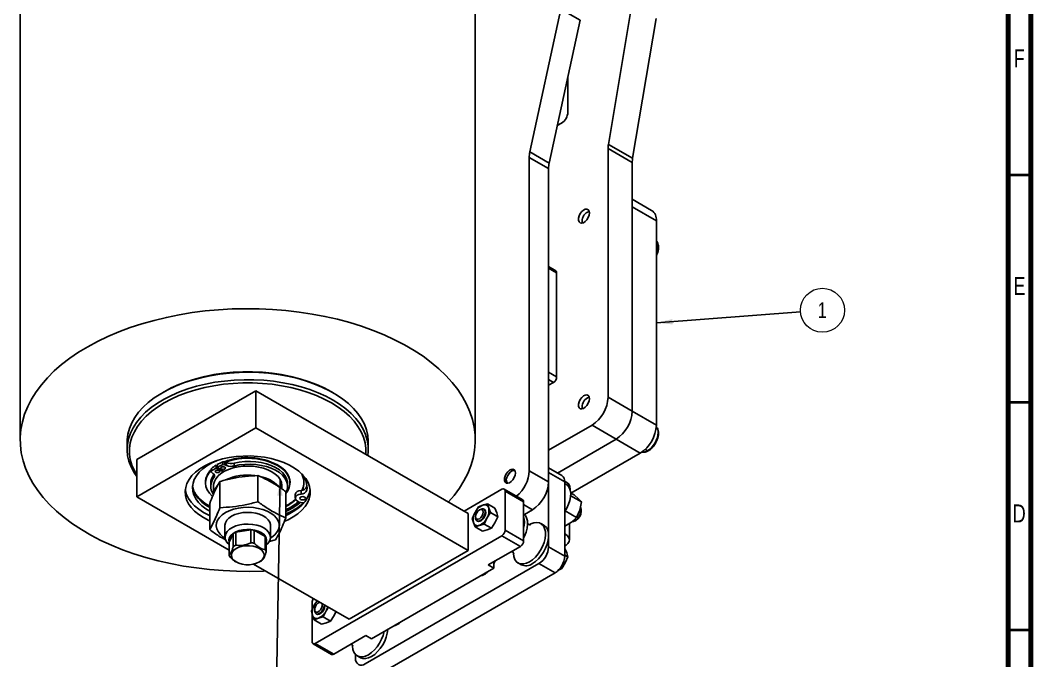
# Model space of a CAD drawing. Header units: millimetres. Extents: x 15 to 1184, y 5 to 836.
# Drawn here: x 961.9 to 1184, y 163.7 to 304.5 of the extents above; entities that cross this region are included whole.
import ezdxf

# ---------------------------------------------------------------- set-up
doc = ezdxf.new("R2010")
doc.units = ezdxf.units.MM
doc.styles.add('SLDTEXTSTYLE1', font='TXT', dxfattribs={"width": 0.75})
doc.dimstyles.new('SLDDIMSTYLE1', dxfattribs={"dimtxt": 0.18, "dimasz": 3.556, "dimexe": 0, "dimexo": 0.0625, "dimgap": 0, "dimtad": 0, "dimtih": 1, "dimtoh": 1, "dimdec": 0, "dimrnd": 1e-09, "dimzin": 0, "dimdsep": 46, "dimtxsty": 'Standard', "dimsah": 1, "dimcen": 0.09, "dimadec": 0, "dimazin": 0, "dimtfac": 3.556, "dimtdec": 0, "dimtofl": 0, "dimtmove": 0, "dimatfit": 3, "dimfxl": 1, "dimfrac": 2, "dimtolj": 1, "dimtzin": 0, "dimarcsym": 0})

# ---------------------------------------------------------------- blocks, each defined once
blk = doc.blocks.new('SW_NOTE_0_13')
at = {"color": 0, "linetype": 'Continuous', "lineweight": 0}
blk.add_circle((4.83, 0.37), 4.84, dxfattribs=at)
at = {"color": 0, "linetype": 'Continuous', "lineweight": 0, "insert": (4.79, 2.15), "char_height": 3.5, "attachment_point": 2, "style": 'SLDTEXTSTYLE1'}
blk.add_mtext('1', dxfattribs=at)

msp = doc.modelspace()

# ---------------------------------------------------------------- linework, layer by layer
at = {"color": 7, "linetype": 'Continuous', "lineweight": 70}
for p, q in [((1184, 836), (1184, 5)), ((1179, 831), (1179, 10))]:
    msp.add_line(p, q, dxfattribs=at)
at = {"color": 7, "linetype": 'Continuous', "lineweight": 25}
for p, q in [((961.9158, 314.2791), (961.9158, 212.2115)), ((1061.9158, 212.2115), (1061.9158, 314.2791)), ((1080.7227, 306.9154), (1073.9237, 275.5111)), ((1084.9654, 304.4662), (1080.7227, 306.9154)), ((1096.3366, 307.8935), (1091.1903, 277.1895)), ((1084.9654, 304.4662), (1078.1664, 273.0619)), ((1101.6399, 304.832), (1096.4936, 274.128)), ((1082.273, 284.2751), (1082.273, 292.0302)), ((1079.9501, 281.3011), (1080.8588, 281.8257)), ((1073.9237, 275.5111), (1078.1664, 273.0619)), ((1091.1118, 276.2888), (1091.1118, 221.6048)), ((1096.4151, 273.2273), (1091.1118, 276.2888)), ((1091.1903, 277.1895), (1096.4936, 274.128)), ((1073.7877, 274.311), (1073.7877, 205.4768)), ((1078.0303, 271.8618), (1073.7877, 274.311)), ((1096.4151, 273.2273), (1096.4151, 218.5433)), ((1078.0303, 271.8618), (1078.0303, 203.0276)), ((1100.6827, 262.6807), (1096.4151, 265.1443)), ((1086.9629, 262.4653), (1086.5863, 262.3195)), ((1086.6134, 262.3351), (1086.5863, 262.3195)), ((1096.4151, 263.453), (1096.4151, 218.5433)), ((1101.7184, 260.3915), (1096.4151, 263.453)), ((1085.4113, 260.2843), (1085.4113, 260.2531)), ((1101.7184, 260.3915), (1101.7184, 215.4817)), ((1079.5909, 249.4178), (1078.0303, 250.3188)), ((1079.7981, 248.96), (1079.7981, 226.0968)), ((1079.091, 224.8721), (1078.0303, 224.2598)), ((1013.6836, 223.0283), (987.5207, 207.9248)), ((993.5281, 222.823), (993.1745, 222.6188)), ((1013.6836, 214.8629), (1013.6836, 223.0283)), ((1060.3527, 196.0869), (1013.6836, 223.0283)), ((1030.6572, 222.6188), (1030.3036, 222.823)), ((1086.9629, 221.6383), (1086.5863, 221.4925)), ((1086.6134, 221.5081), (1086.5863, 221.4925)), ((1091.1118, 221.6048), (1096.4151, 218.5433)), ((1085.4113, 219.4573), (1085.4113, 219.426)), ((1096.4151, 218.5433), (1101.7184, 215.4817)), ((1087.5763, 215.4811), (1078.0303, 209.9703)), ((1092.8796, 212.4196), (1087.5763, 215.4811)), ((1013.6836, 214.8629), (987.5207, 199.7594)), ((1060.3527, 187.9215), (1013.6836, 214.8629)), ((985.4158, 211.8032), (985.4158, 210.1701)), ((1038.4158, 210.1701), (1038.4158, 211.8032)), ((1092.8796, 212.4196), (1079.9674, 204.9655)), ((1098.1829, 209.358), (1092.8796, 212.4196)), ((1098.1829, 209.358), (1082.9193, 200.5465)), ((987.5207, 199.7594), (987.5207, 207.9248)), ((1004.961, 206.0707), (1004.961, 206.6831)), ((1004.961, 206.6831), (1005.2261, 206.5359)), ((1005.2261, 206.6904), (1005.0935, 206.6095)), ((1005.2261, 206.2238), (1005.2261, 206.8362)), ((1006.4439, 206.7975), (1006.4439, 207.4099)), ((1006.8848, 206.7909), (1006.8848, 207.4033)), ((1006.8848, 207.4033), (1007.2702, 207.2326)), ((1006.8848, 206.7909), (1007.2702, 206.6202)), ((1007.2702, 206.6202), (1007.2702, 207.2326)), ((1008.901, 206.5026), (1008.901, 207.115)), ((1003.9011, 205.8574), (1003.9011, 205.245)), ((1003.9673, 205.3677), (1003.9673, 205.9801)), ((1004.2744, 204.8907), (1003.9786, 205.1132)), ((1004.478, 204.5617), (1004.5211, 204.6259)), ((1004.478, 203.9492), (1004.478, 204.5617)), ((1004.961, 206.0707), (1006.546, 205.1906)), ((1006.752, 205.308), (1005.2261, 206.2238)), ((1014.1573, 204.4128), (1014.1573, 198.6398)), ((1069.9574, 205.4022), (1069.8984, 205.3681)), ((1073.7877, 205.4768), (1078.0303, 203.0276)), ((1080.9444, 204.4015), (1078.0303, 206.0837)), ((1078.0303, 205.069), (1078.0303, 188.7381)), ((1081.5659, 203.0279), (1078.0303, 205.069)), ((1002.6158, 202.9609), (1002.6158, 202.8212)), ((1003.7913, 202.6358), (1003.7913, 202.0234)), ((1004.4158, 202.168), (1004.4158, 200.3778)), ((1005.7921, 203.1188), (1005.7921, 197.3458)), ((1019.4158, 201.4718), (1019.4158, 202.168)), ((1020.6828, 202.0234), (1020.6828, 202.6358)), ((1021.2158, 202.8212), (1021.2158, 202.9609)), ((1024.9166, 202.0003), (1024.9342, 202.1527)), ((1068.7556, 203.3885), (1068.7556, 203.3203)), ((1081.5659, 203.0279), (1081.5659, 186.6971)), ((1081.5659, 202.6312), (1082.2437, 202.2399)), ((1020.281, 200.8777), (1020.281, 195.1046)), ((1022.3642, 200.2396), (1022.3642, 199.4231)), ((1023.6428, 200.3396), (1023.6428, 201.1561)), ((1024.9166, 201.1838), (1024.9166, 202.0003)), ((1067.7773, 201.3937), (1059.4686, 196.5972)), ((1072.3431, 199.096), (1068.2772, 201.4432)), ((1068.4844, 192.4117), (1068.4844, 200.9854)), ((1072.5502, 198.6382), (1068.4844, 200.9854)), ((1082.6213, 201.7215), (1082.6213, 201.8267)), ((1082.8945, 199.9651), (1085.2313, 198.6162)), ((1082.9036, 200.5556), (1083.6305, 200.136)), ((1084.6361, 199.2576), (1083.6305, 200.136)), ((987.5207, 199.7594), (1007.8488, 188.0242)), ((1003.5507, 198.2897), (1003.5507, 192.5167)), ((1023.237, 198.5916), (1023.6083, 198.4796)), ((1063.5627, 197.8915), (1062.6394, 197.5284)), ((1064.6326, 198.1701), (1063.5627, 197.8915)), ((1064.8667, 197.2661), (1064.6326, 198.1701)), ((1064.6326, 198.1701), (1066.2538, 197.2342)), ((1072.5502, 198.6382), (1072.5502, 190.0645)), ((1085.2313, 198.6162), (1084.6361, 199.2576)), ((1084.9203, 196.7882), (1085.2313, 198.6162)), ((1060.3527, 187.9215), (1060.3527, 196.0869)), ((1061.8771, 196.3035), (1061.2613, 194.994)), ((1062.6394, 197.5284), (1061.8771, 196.3035)), ((1063.0443, 196.9816), (1062.8274, 196.8564)), ((1063.931, 196.9771), (1063.7944, 197.056)), ((1064.4851, 195.0525), (1065.2475, 196.2774)), ((1065.2475, 196.2774), (1064.8667, 197.2661)), ((1065.2475, 196.2774), (1066.8687, 195.3415)), ((1066.2538, 197.2342), (1066.6345, 196.2455)), ((1066.6345, 196.2455), (1066.8687, 195.3415)), ((1074.4948, 196.9039), (1072.7182, 195.8783)), ((1081.6742, 196.6547), (1084.1988, 195.1973)), ((1084.1988, 195.1973), (1084.9203, 196.7882)), ((1085.1838, 196.5441), (1085.1838, 196.8572)), ((1006.9158, 193.431), (1006.9158, 190.8589)), ((1016.9158, 190.8589), (1016.9158, 193.431)), ((1061.2613, 194.994), (1061.4954, 194.09)), ((1061.4954, 194.09), (1061.8762, 193.1013)), ((1061.8762, 193.1013), (1062.7994, 193.4645)), ((1061.9838, 195.395), (1061.9838, 195.1446)), ((1062.2945, 194.4578), (1062.4311, 194.3789)), ((1062.7994, 193.4645), (1063.8693, 193.743)), ((1063.8693, 193.743), (1064.4851, 195.0525)), ((1063.8693, 193.743), (1065.4905, 192.8071)), ((1066.2529, 194.032), (1065.4905, 192.8071)), ((1066.8687, 195.3415), (1066.2529, 194.032)), ((1076.9946, 193.477), (1076.3194, 193.8668)), ((1081.5656, 193.2982), (1083.0875, 194.1293)), ((1082.6213, 190.2726), (1082.6213, 193.8747)), ((1083.0875, 194.1293), (1084.1988, 195.1973)), ((1083.7698, 194.4078), (1084.0409, 194.5644)), ((1008.7384, 191.6834), (1007.8488, 189.7669)), ((1008.7384, 188.8255), (1008.7384, 191.6834)), ((1012.6052, 192.5127), (1009.2854, 191.9992)), ((1009.2854, 191.9992), (1009.2854, 189.1413)), ((1012.6052, 189.6548), (1012.6052, 192.5127)), ((1013.3524, 192.3971), (1013.3524, 189.5392)), ((1015.7826, 190.9941), (1013.3524, 192.3971)), ((1015.7826, 188.1363), (1015.7826, 190.9941)), ((1026.7651, 167.5111), (1067.7773, 191.1869)), ((1061.8762, 193.1013), (1063.4974, 192.1654)), ((1064.5672, 192.444), (1063.4974, 192.1654)), ((1065.4905, 192.8071), (1064.5672, 192.444)), ((1071.8431, 188.8398), (1067.7773, 191.1869)), ((1068.4844, 192.4117), (1072.5502, 190.0645)), ((1081.7426, 191.4972), (1081.5659, 191.5914)), ((1007.8488, 189.7669), (1007.8488, 186.909)), ((1015.9828, 190.5628), (1015.9828, 187.7049)), ((1018.0396, 190.2755), (1016.6445, 189.9481)), ((1071.8431, 188.8398), (1064.7721, 184.7577)), ((1081.5659, 188.9459), (1081.743, 189.0482)), ((1034.1897, 172.8179), (1060.3527, 187.9215)), ((1078.0303, 188.7381), (1081.5659, 186.6971)), ((1081.5659, 188.3889), (1081.6238, 188.3555)), ((1081.5659, 186.9389), (1082.2957, 186.5176)), ((1081.6238, 188.3555), (1082.033, 187.3942)), ((1082.033, 187.3942), (1082.2957, 186.5176)), ((1009.2638, 185.4703), (1009.3522, 185.4192)), ((1013.1915, 184.9399), (1034.1897, 172.8179)), ((1014.4795, 185.4192), (1014.8331, 185.6234)), ((1075.909, 185.0639), (1037.7252, 163.0209)), ((1064.7721, 184.7577), (1066.0095, 184.0434)), ((1066.0095, 185.4721), (1066.0095, 184.0434)), ((1071.3198, 185.2063), (1071.995, 184.8165)), ((1079.4445, 183.0229), (1075.909, 185.0639)), ((1081.7023, 185.198), (1080.9624, 183.963)), ((1082.2957, 186.5176), (1081.7023, 185.198)), ((1039.1395, 168.5316), (1066.0095, 184.0434)), ((1079.4445, 183.0229), (1041.2608, 160.9799)), ((1080.9624, 183.963), (1080.0331, 183.5624)), ((1080.6452, 184.1462), (1080.9624, 183.963)), ((1026.5217, 175.8933), (1025.9059, 174.5838)), ((1026.058, 176.4931), (1026.058, 174.9071)), ((1027.1404, 176.8874), (1026.5217, 175.8933)), ((1027.6883, 176.5711), (1027.4721, 176.4462)), ((1029.1297, 174.6423), (1029.6319, 175.4491)), ((1025.9059, 174.5838), (1026.1401, 173.6798)), ((1026.058, 173.9968), (1026.058, 167.9194)), ((1026.1401, 173.6798), (1026.5208, 172.6911)), ((1026.6284, 174.9848), (1026.6284, 174.7344)), ((1026.9392, 174.0476), (1027.0758, 173.9687)), ((1027.4441, 173.0543), (1028.5139, 173.3328)), ((1028.5139, 173.3328), (1029.1297, 174.6423)), ((1028.5139, 173.3328), (1030.1351, 172.3969)), ((1030.8975, 173.6218), (1030.1351, 172.3969)), ((1031.3031, 174.4843), (1030.8975, 173.6218)), ((1026.5208, 172.6911), (1027.4441, 173.0543)), ((1026.5208, 172.6911), (1028.142, 171.7552)), ((1029.2119, 172.0338), (1028.142, 171.7552)), ((1030.1351, 172.3969), (1029.2119, 172.0338)), ((1037.902, 169.246), (1030.8309, 165.1639)), ((1039.1395, 168.5316), (1037.902, 169.246)), ((1026.2651, 167.4616), (1030.331, 165.1144)), ((1026.7651, 167.5111), (1030.8309, 165.1639)), ((1035.6039, 164.2459), (1035.6039, 165.0754)), ((1035.9644, 164.7961), (1036.6397, 164.4063))]:
    msp.add_line(p, q, dxfattribs=at)
at = {"color": 7, "linetype": 'Continuous', "lineweight": 35}
for p, q in [((1179, 270.5), (1184, 270.5)), ((1179, 220.5), (1184, 220.5)), ((1179, 170.5), (1184, 170.5))]:
    msp.add_line(p, q, dxfattribs=at)
at = {"color": 8, "linetype": 'Continuous', "lineweight": 25}
for p, q in [((1079.7981, 248.96), (1078.0303, 249.9805)), ((1078.0303, 227.1174), (1079.7981, 226.0968)), ((1079.091, 224.8721), (1078.0303, 225.4844)), ((1099.2545, 210.1687), (1099.7915, 209.8586)), ((1074.4948, 196.9039), (1072.5502, 198.0264)), ((1066.0095, 185.4058), (1066.0496, 185.4952))]:
    msp.add_line(p, q, dxfattribs=at)
at = {"color": 7, "linetype": 'Continuous', "lineweight": 25, "flags": 128}
for points in [[(1087.0106, 262.1056), (1086.9454, 262.5187), (1086.7571, 262.8119), (1086.466, 262.9533), (1086.1036, 262.9277), (1085.7092, 262.7377), (1085.3256, 262.4041), (1084.9944, 261.9629), (1084.7513, 261.462), (1084.6228, 260.9557), (1084.6228, 260.4987), (1084.7513, 260.1407), (1084.9944, 259.9204), (1085.3256, 259.8617), (1085.7092, 259.971), (1086.1036, 260.2364), (1086.466, 260.6291), (1086.7571, 261.1067), (1086.9454, 261.6173), (1087.0106, 262.1056)], [(1056.0046, 198.597), (1057.2609, 200.0496), (1058.4293, 201.6217), (1059.4343, 203.231), (1060.2724, 204.8719), (1060.9407, 206.5385), (1061.4367, 208.2251), (1061.7588, 209.9256), (1061.9058, 211.6342), (1061.8773, 213.3448), (1061.6732, 215.0515), (1061.2944, 216.7481), (1060.7421, 218.4289), (1060.0184, 220.0877), (1059.1256, 221.719), (1058.0671, 223.3168), (1056.8464, 224.8756), (1055.4679, 226.3899), (1053.9364, 227.8545), (1052.2574, 229.2641), (1050.4366, 230.6137), (1048.4805, 231.8988), (1046.396, 233.1147), (1044.1904, 234.2572), (1041.8714, 235.3222), (1039.4472, 236.3061), (1036.9263, 237.2053), (1034.3175, 238.0167), (1031.6301, 238.7375), (1028.8734, 239.3651), (1026.0571, 239.8974), (1023.1912, 240.3324), (1020.2856, 240.6686), (1017.3507, 240.9048), (1014.3967, 241.0403), (1011.4339, 241.0745), (1008.4729, 241.0073), (1005.5239, 240.839), (1002.5974, 240.5701), (999.7037, 240.2017), (996.8528, 239.7349), (994.0548, 239.1714), (991.3196, 238.5132), (988.6567, 237.7627), (986.0755, 236.9223), (983.5851, 235.9952), (981.1942, 234.9846), (978.9112, 233.8939), (976.7441, 232.7271), (974.7006, 231.4883), (972.7878, 230.1817), (971.0124, 228.812), (969.3808, 227.384), (967.8985, 225.9027), (966.5708, 224.3733), (965.4024, 222.8012), (964.3974, 221.1919), (963.5593, 219.551), (962.891, 217.8844), (962.395, 216.1979), (962.0729, 214.4973), (961.9258, 212.7887), (961.9544, 211.0781), (962.1584, 209.3715), (962.5373, 207.6748), (963.0895, 205.9941), (963.8133, 204.3352), (964.7061, 202.704), (965.7646, 201.1061), (966.9853, 199.5473), (968.3638, 198.033), (969.8952, 196.5685), (971.5743, 195.1589), (973.3951, 193.8092), (975.3512, 192.5241), (977.4357, 191.3082), (979.6413, 190.1658), (981.9603, 189.1007), (984.3845, 188.1169), (986.9054, 187.2177), (989.5142, 186.4062), (992.2016, 185.6854), (994.9583, 185.0578), (997.7746, 184.5256), (1000.6405, 184.0906), (1003.546, 183.7544), (1006.481, 183.5181), (1009.435, 183.3826), (1012.3977, 183.3484), (1015.3588, 183.4156), (1015.7996, 183.4343)], [(1038.4158, 211.8032), (1038.4145, 211.9592), (1038.3043, 213.2056), (1038.0184, 214.4426), (1037.5589, 215.6621), (1036.9287, 216.8558), (1036.1321, 218.016), (1035.1743, 219.1348), (1034.0618, 220.2048), (1032.8018, 221.2189), (1031.4029, 222.1704), (1029.8743, 223.0528), (1028.2261, 223.8604), (1026.4695, 224.5878), (1024.6159, 225.23), (1022.6779, 225.783), (1020.6682, 226.2428), (1018.6003, 226.6066), (1016.4879, 226.8719), (1014.3451, 227.0369), (1012.1861, 227.1005), (1010.0254, 227.0623), (1007.8771, 226.9226), (1005.7558, 226.6823), (1003.6755, 226.3429), (1001.65, 225.9068), (999.6928, 225.3768), (997.817, 224.7565), (996.035, 224.05), (994.3587, 223.262), (992.7992, 222.3977), (991.3669, 221.4629), (990.0714, 220.4639), (988.9212, 219.4072), (987.9241, 218.2999), (987.0867, 217.1493), (986.4144, 215.9632), (985.9119, 214.7494), (985.5825, 213.516), (985.4282, 212.2712), (985.4158, 211.8032)], [(993.5281, 222.823), (993.5311, 222.8248), (995.1121, 223.665), (996.8078, 224.4269), (998.6068, 225.1054), (1000.4967, 225.6958), (1002.4646, 226.1942), (1004.4971, 226.597), (1006.5802, 226.9015), (1008.6998, 227.1057), (1010.8414, 227.2081), (1012.9903, 227.2081), (1015.1318, 227.1057), (1017.2514, 226.9015), (1019.3346, 226.597), (1021.367, 226.1942), (1023.335, 225.6958), (1025.2249, 225.1054), (1027.0238, 224.4269), (1028.7196, 223.665), (1030.3006, 222.8248), (1030.3036, 222.823)], [(987.5207, 204.1951), (986.9029, 205.1175), (986.2728, 206.3112), (985.8132, 207.5307), (985.5274, 208.7677), (985.4172, 210.0141), (985.4834, 211.2615), (985.7254, 212.5016), (986.1417, 213.7262), (986.7296, 214.9272), (987.4851, 216.0965), (988.4031, 217.2263), (989.4776, 218.3092), (990.7015, 219.3379), (992.0665, 220.3057), (993.5636, 221.2059), (995.1829, 222.0328), (996.9135, 222.7806), (998.7439, 223.4446), (1000.662, 224.0202), (1002.655, 224.5037), (1004.7097, 224.8918), (1006.8122, 225.1819), (1008.9488, 225.372), (1011.1051, 225.4611), (1013.2668, 225.4483), (1015.4194, 225.3339), (1017.5488, 225.1186), (1019.6407, 224.8038), (1021.6812, 224.3917), (1023.6567, 223.8848), (1025.554, 223.2867), (1027.3607, 222.6014), (1029.0645, 221.8332), (1030.6542, 220.9875)], [(1030.3006, 220.3752), (1028.7196, 221.2153), (1027.0238, 221.9773), (1025.2249, 222.6558), (1023.335, 223.2462), (1021.367, 223.7445), (1019.3346, 224.1473), (1017.2514, 224.4519), (1015.1318, 224.6561), (1012.9903, 224.7585), (1010.8414, 224.7585), (1008.6998, 224.6561), (1006.5802, 224.4519), (1004.4971, 224.1473), (1002.4646, 223.7445), (1000.4967, 223.2462), (998.6068, 222.6558), (996.8078, 221.9773), (995.1121, 221.2153), (993.5311, 220.3752), (992.0757, 219.4625), (990.7558, 218.4835), (989.5804, 217.445), (988.5577, 216.354), (987.6945, 215.2179), (986.9967, 214.0446), (986.4692, 212.842), (986.1155, 211.6184), (985.938, 210.3821), (985.938, 209.1416), (986.1155, 207.9053), (986.4692, 206.6817), (986.9967, 205.4791), (987.5207, 204.5703)], [(1087.0106, 221.2786), (1086.9454, 221.6917), (1086.7571, 221.9848), (1086.466, 222.1263), (1086.1036, 222.1006), (1085.7092, 221.9107), (1085.3256, 221.5771), (1084.9944, 221.1359), (1084.7513, 220.635), (1084.6228, 220.1286), (1084.6228, 219.6717), (1084.7513, 219.3136), (1084.9944, 219.0934), (1085.3256, 219.0347), (1085.7092, 219.1439), (1086.1036, 219.4093), (1086.466, 219.8021), (1086.7571, 220.2796), (1086.9454, 220.7903), (1087.0106, 221.2786)], [(1037.8871, 209.056), (1037.8936, 209.1416), (1037.8936, 210.3821), (1037.7162, 211.6184), (1037.3625, 212.842), (1036.835, 214.0446), (1036.1372, 215.2179), (1035.274, 216.354), (1034.2512, 217.445), (1033.0759, 218.4835), (1031.756, 219.4625), (1030.3006, 220.3752)], [(1030.6542, 220.9875), (1032.1192, 220.0698), (1033.4497, 219.0862), (1034.637, 218.0433), (1035.673, 216.948), (1036.5509, 215.8075), (1037.2649, 214.6296), (1037.8102, 213.422), (1038.1832, 212.1927), (1038.3814, 210.95), (1038.4034, 209.7021), (1038.3111, 208.8112)], [(1002.1931, 195.1671), (1001.1482, 195.8435), (1000.2436, 196.5842), (999.4912, 197.3797), (998.9008, 198.2195), (998.4801, 199.0926), (998.2345, 199.9878), (998.1672, 200.8932), (998.2792, 201.7972), (998.569, 202.688), (999.0328, 203.5538), (999.6645, 204.3835), (1000.4559, 205.1663), (1001.3968, 205.8918), (1002.4747, 206.5507), (1003.6758, 207.1344), (1004.9842, 207.6352), (1006.3831, 208.0466), (1007.854, 208.3634), (1009.3779, 208.5812), (1010.9349, 208.6974), (1012.5047, 208.7103), (1014.0668, 208.6199), (1015.6009, 208.4272), (1017.0869, 208.1349), (1018.5055, 207.7467), (1019.8382, 207.2676), (1021.0676, 206.704), (1022.1778, 206.0631), (1023.1541, 205.3534), (1023.9839, 204.584), (1024.6564, 203.7651), (1025.1628, 202.9072), (1025.4966, 202.0216), (1025.6532, 201.1198), (1025.6308, 200.2136), (1025.4296, 199.3148), (1025.0522, 198.4351), (1024.5036, 197.5859), (1023.7908, 196.7784), (1022.9233, 196.023), (1021.9122, 195.3297), (1020.7709, 194.7074), (1020.0547, 194.3821)], [(1005.047, 207.6562), (1004.0096, 207.1785), (1002.9536, 206.5689), (1002.0302, 205.8914), (1001.2522, 205.1556), (1000.6306, 204.3717), (1000.1743, 203.5509), (999.8895, 202.7047), (999.7803, 201.8449), (999.8483, 200.9837), (1000.0924, 200.1333), (1000.5093, 199.3055), (1001.0931, 198.512), (1001.8356, 197.764), (1002.7262, 197.0721), (1003.5507, 196.5577)], [(1008.901, 207.115), (1010.0603, 207.3468), (1011.2655, 207.4791), (1012.4911, 207.5093), (1013.7114, 207.4366), (1014.9006, 207.2626), (1016.0336, 206.9911), (1017.0865, 206.6276), (1018.0371, 206.1799), (1018.8653, 205.6575), (1019.5537, 205.0713), (1020.0876, 204.4337), (1020.456, 203.7582), (1020.6509, 203.0589), (1020.6828, 202.6358)], [(1008.901, 206.5026), (1010.0603, 206.7343), (1011.2655, 206.8667), (1012.4911, 206.8969), (1013.7114, 206.8242), (1014.9006, 206.6502), (1016.0336, 206.3787), (1017.0865, 206.0152), (1018.0371, 205.5675), (1018.8653, 205.0451), (1019.5537, 204.4589), (1020.0876, 203.8213), (1020.456, 203.1457), (1020.6509, 202.4465), (1020.6684, 201.7384), (1020.5079, 201.0363), (1020.281, 200.5375)], [(1021.2158, 202.9609), (1021.1804, 203.4288), (1020.9775, 204.1686), (1020.5981, 204.8849), (1020.0498, 205.5637), (1019.3431, 206.1919), (1018.4919, 206.7572)], [(1020.281, 200.4753), (1020.7092, 201.0733), (1021.045, 201.7968), (1021.2031, 202.5403), (1021.1804, 203.2892), (1020.9775, 204.029), (1020.5981, 204.7452), (1020.0498, 205.4241), (1019.3431, 206.0523), (1018.4919, 206.6175)], [(1003.9011, 205.5446), (1003.3551, 204.919), (1002.9327, 204.2108), (1002.6852, 203.4755), (1002.6173, 202.7275), (1002.7303, 201.9814), (1003.0222, 201.2516), (1003.4872, 200.5523), (1004.1162, 199.8972), (1004.1424, 199.8741)], [(1017.2191, 205.2295), (1016.3474, 205.661), (1015.3719, 206.0106), (1014.3153, 206.2701), (1013.2025, 206.4335), (1012.0595, 206.4969), (1010.9132, 206.4588), (1009.7903, 206.3202), (1008.7173, 206.0842), (1007.7192, 205.7564), (1006.8196, 205.3446), (1006.0393, 204.8582), (1005.3968, 204.3089), (1004.9071, 203.7093), (1004.5817, 203.0736), (1004.4282, 202.4167), (1004.4158, 202.168)], [(1005.6189, 205.5378), (1005.7273, 205.4442), (1005.7653, 205.3337), (1005.7273, 205.2233), (1005.6189, 205.1296), (1005.4567, 205.0671), (1005.2653, 205.0451), (1005.074, 205.0671), (1004.9118, 205.1296), (1004.8034, 205.2233), (1004.7653, 205.3337), (1004.8034, 205.4442), (1004.9118, 205.5378), (1005.074, 205.6004), (1005.2653, 205.6224), (1005.4567, 205.6004), (1005.6189, 205.5378)], [(1006.8563, 206.2522), (1006.9647, 206.1586), (1007.0028, 206.0481), (1006.9647, 205.9376), (1006.8563, 205.844), (1006.6941, 205.7814), (1006.5028, 205.7595), (1006.3114, 205.7814), (1006.1492, 205.844), (1006.0408, 205.9376), (1006.0028, 206.0481), (1006.0408, 206.1586), (1006.1492, 206.2522), (1006.3114, 206.3148), (1006.5028, 206.3367), (1006.6941, 206.3148), (1006.8563, 206.2522)], [(1019.4158, 202.168), (1019.4145, 202.2509), (1019.3047, 202.9108), (1019.0217, 203.5532), (1018.5721, 204.1631), (1017.9665, 204.7263), (1017.2191, 205.2295)], [(1070.7471, 204.9464), (1070.682, 205.3595), (1070.4937, 205.6526), (1070.2025, 205.7941), (1069.8401, 205.7684), (1069.4458, 205.5785), (1069.0622, 205.2449), (1068.7309, 204.8037), (1068.4878, 204.3028), (1068.3594, 203.7964), (1068.3594, 203.3395), (1068.4878, 202.9814), (1068.7309, 202.7611), (1069.0622, 202.7025), (1069.4458, 202.8117), (1069.8401, 203.0771), (1070.2025, 203.4699), (1070.4937, 203.9474), (1070.682, 204.458), (1070.7471, 204.9464)], [(1068.8427, 203.9444), (1069.0421, 204.428), (1069.3343, 204.8704), (1069.6876, 205.2238), (1070.0638, 205.4498), (1070.4221, 205.5239), (1070.6241, 205.4871)], [(999.799, 202.1527), (999.8483, 201.8003), (1000.0924, 200.9498), (1000.5093, 200.122), (1001.0931, 199.3285), (1001.8356, 198.5806), (1002.7262, 197.8886), (1003.5507, 197.3743)], [(1081.5659, 196.4963), (1082.0435, 197.2661), (1082.4346, 198.0942), (1082.7151, 198.9358), (1082.874, 199.7577), (1082.905, 200.5275), (1082.8068, 201.2152), (1082.5835, 201.7935), (1082.2437, 202.2399)], [(1002.1931, 196.3102), (1001.1482, 196.9866), (1000.2436, 197.7274), (999.4912, 198.5228), (998.9008, 199.3626), (998.4801, 200.2358), (998.2345, 201.1309), (998.2015, 201.3515)], [(1025.6301, 201.3515), (1025.4296, 200.4579), (1025.0522, 199.5782), (1024.5036, 198.7291), (1023.7908, 197.9215), (1022.9233, 197.1662), (1021.9122, 196.4728), (1020.7709, 195.8505), (1020.281, 195.6233)], [(1023.6428, 201.1561), (1023.1811, 201.0535), (1022.7943, 200.8753), (1022.5183, 200.6383), (1022.3786, 200.3642), (1022.3642, 200.2396)], [(1023.6428, 200.3396), (1023.1811, 200.2369), (1022.7943, 200.0588), (1022.5183, 199.8217), (1022.3786, 199.5477), (1022.3883, 199.2621), (1022.5465, 198.9914), (1022.8384, 198.7608), (1023.237, 198.5916)], [(1024.4312, 199.6782), (1024.2284, 199.7564), (1023.9892, 199.7839), (1023.7501, 199.7564), (1023.5473, 199.6782), (1023.4118, 199.5612), (1023.3642, 199.4231), (1023.4118, 199.285), (1023.5473, 199.168), (1023.7501, 199.0897), (1023.9892, 199.0623), (1024.2284, 199.0897), (1024.4312, 199.168), (1024.5667, 199.285), (1024.6142, 199.4231), (1024.5667, 199.5612), (1024.4312, 199.6782)], [(1003.5507, 195.6233), (1003.3648, 195.707), (1002.1931, 196.3102)], [(1018.6049, 194.4657), (1018.2307, 195.0717), (1017.6931, 195.6353), (1017.0058, 196.1417), (1016.1866, 196.578), (1015.2569, 196.9327), (1014.2406, 197.1967), (1013.1641, 197.3633), (1012.0553, 197.4279), (1010.9429, 197.3891), (1009.8556, 197.2477), (1008.8218, 197.0075), (1007.868, 196.6747), (1007.0191, 196.2578), (1006.297, 195.7678), (1005.7205, 195.2172), (1005.3044, 194.6204), (1005.0595, 193.9927), (1004.9922, 193.3505), (1005.1043, 192.7104), (1005.3927, 192.089), (1005.8501, 191.5023), (1006.4646, 190.9656), (1006.928, 190.6578)], [(1016.7455, 194.1781), (1016.4133, 194.6922), (1015.9185, 195.1608), (1015.2791, 195.5669), (1014.5182, 195.8957), (1013.6632, 196.1355), (1012.745, 196.2775), (1011.7969, 196.3166), (1010.853, 196.2515), (1009.9476, 196.0844), (1009.1133, 195.8214), (1008.3803, 195.472), (1007.7751, 195.0489), (1007.3195, 194.5673), (1007.0301, 194.0446), (1006.9173, 193.4997), (1006.9158, 193.431)], [(1062.8275, 194.9078), (1062.5046, 194.7955), (1062.2309, 194.8487), (1062.048, 195.0592), (1061.9838, 195.395), (1062.048, 195.805), (1062.2309, 196.2266), (1062.5046, 196.5959), (1062.8275, 196.8564), (1063.1504, 196.9687), (1063.4242, 196.9155), (1063.6071, 196.705), (1063.6713, 196.3692), (1063.6071, 195.9593), (1063.4242, 195.5376), (1063.1504, 195.1683), (1062.8275, 194.9078)], [(1062.4311, 194.3789), (1062.6117, 194.3159), (1062.9521, 194.3499), (1063.3201, 194.544), (1063.6714, 194.8749), (1063.9635, 195.3027), (1064.1612, 195.7758), (1064.2408, 196.237), (1064.1925, 196.6308)], [(1063.0443, 196.9816), (1063.0444, 196.9817), (1063.4072, 197.1173), (1063.7262, 197.0887), (1063.963, 196.8996), (1064.089, 196.5726), (1064.089, 196.1472), (1063.963, 195.6748), (1063.7262, 195.2122), (1063.4072, 194.8154), (1063.0444, 194.5321), (1063.0444, 194.5321)], [(1064.1925, 196.6308), (1064.0222, 196.9097), (1063.931, 196.9771)], [(1072.5502, 196.0258), (1072.9286, 195.6274), (1073.2078, 195.0826), (1073.3663, 194.4197), (1073.3982, 193.6629), (1073.3026, 192.8394), (1073.0827, 191.979), (1072.7467, 191.1128), (1072.5502, 190.7095)], [(1085.0506, 197.4721), (1085.0956, 197.3738), (1085.1816, 196.9468), (1085.1421, 196.4394), (1084.9806, 195.8965), (1084.7115, 195.3664), (1084.3587, 194.8963), (1083.9536, 194.5278), (1083.5321, 194.2938), (1083.1951, 194.2169)], [(1003.5507, 194.4801), (1003.3648, 194.5639), (1002.1931, 195.1671)], [(1007.8488, 189.1799), (1007.5274, 189.4756), (1007.1533, 189.98), (1006.9512, 190.5162), (1006.9286, 191.0648), (1007.0862, 191.606), (1007.4184, 192.1201), (1007.9131, 192.5887), (1008.5525, 192.9947), (1009.3135, 193.3236), (1010.1685, 193.5634), (1011.0867, 193.7054), (1012.0348, 193.7445), (1012.9787, 193.6794), (1013.8841, 193.5123), (1014.7184, 193.2493), (1015.4514, 192.8999)], [(1016.9158, 193.431), (1016.9031, 193.6369), (1016.7455, 194.1781)], [(1016.9037, 190.6578), (1017.1907, 190.8408), (1017.8421, 191.3629), (1018.3401, 191.9384), (1018.6716, 192.5527), (1018.8282, 193.1897), (1018.8058, 193.8329), (1018.6049, 194.4657)], [(1063.0444, 194.5321), (1062.6817, 194.3965), (1062.3627, 194.4251), (1062.1259, 194.6142), (1061.9999, 194.9412), (1061.9838, 195.1446)], [(1074.0061, 193.7213), (1074.1556, 193.7948), (1074.8156, 194.0289), (1075.4396, 194.1006), (1076.0051, 194.0074), (1076.4915, 193.7526), (1076.8814, 193.3455), (1077.1606, 192.8006), (1077.3191, 192.1378), (1077.3511, 191.381), (1077.2554, 190.5575), (1077.0356, 189.6971), (1076.6995, 188.8309), (1076.2594, 187.9902), (1075.731, 187.2054), (1075.1336, 186.5049), (1074.4887, 185.9139), (1073.8196, 185.4538)], [(1076.9946, 193.477), (1077.1668, 193.3628), (1077.5567, 192.9557), (1077.8359, 192.4108), (1077.9943, 191.748), (1078.0263, 190.9912), (1077.9307, 190.1677), (1077.7108, 189.3073), (1077.3748, 188.4411), (1076.9346, 187.6004), (1076.4062, 186.8156), (1075.8088, 186.1151), (1075.1639, 185.5241), (1074.4948, 185.064)], [(1014.8503, 191.8589), (1014.1761, 192.1741), (1013.4031, 192.4015), (1012.565, 192.5311), (1011.6986, 192.5573), (1010.8417, 192.479), (1010.0318, 192.2995), (1009.3042, 192.0267), (1008.6907, 191.6726), (1008.2182, 191.2525), (1007.9072, 190.7849), (1007.7715, 190.2902), (1007.8169, 189.7901), (1007.8488, 189.6881)], [(1015.4514, 192.8999), (1016.0566, 192.4768), (1016.5121, 191.9952), (1016.8016, 191.4725), (1016.9144, 190.9276), (1016.8466, 190.3803), (1016.6006, 189.8502), (1016.1852, 189.3566), (1015.9828, 189.1799)], [(1081.743, 189.0482), (1081.8716, 189.1273), (1082.2943, 189.4864), (1082.5491, 189.8948), (1082.6198, 190.327), (1082.5022, 190.7558), (1082.2035, 191.1542), (1081.7426, 191.4972)], [(1014.4791, 188.3784), (1013.8445, 188.6706), (1013.1131, 188.8739), (1012.3217, 188.9782), (1011.51, 188.9782), (1010.7186, 188.8739), (1009.9872, 188.6706), (1009.3526, 188.3784), (1008.8465, 188.0121), (1008.4943, 187.5899), (1008.3136, 187.133), (1008.3136, 186.6644), (1008.4943, 186.2075), (1008.8465, 185.7853), (1009.3526, 185.419), (1009.9872, 185.1268), (1010.7186, 184.9235), (1011.51, 184.8192), (1012.3217, 184.8192), (1013.1131, 184.9235), (1013.8445, 185.1268), (1014.4791, 185.419), (1014.9852, 185.7853), (1015.3374, 186.2075), (1015.518, 186.6644), (1015.518, 187.133), (1015.3374, 187.5899), (1014.9852, 188.0121), (1014.4791, 188.3784)], [(1073.8196, 185.4538), (1073.1505, 185.1414), (1072.5055, 184.9877), (1071.9081, 184.9985), (1071.3798, 185.1733), (1070.9396, 185.5058), (1070.6035, 185.984), (1070.3837, 186.5905), (1070.288, 187.3036), (1070.2864, 187.3475)], [(1028.7498, 175.9583), (1028.72, 175.6539), (1028.5726, 175.179), (1028.3186, 174.7243), (1027.9886, 174.3447), (1027.6226, 174.0859), (1027.2645, 173.9792), (1026.9577, 174.0374), (1026.7391, 174.2536), (1026.6351, 174.6016), (1026.6284, 174.7344)], [(1028.2923, 175.7163), (1028.154, 175.2915), (1027.9118, 174.8941), (1027.6028, 174.5847), (1027.2738, 174.4104), (1026.9751, 174.3977), (1026.752, 174.5485), (1026.6386, 174.8399), (1026.6521, 175.2275), (1026.7904, 175.6524), (1027.0325, 176.0497), (1027.3416, 176.3591), (1027.6705, 176.5334), (1027.7281, 176.5481)], [(1027.0758, 173.9687), (1027.2564, 173.9057), (1027.5968, 173.9397), (1027.9648, 174.1338), (1028.316, 174.4647), (1028.6081, 174.8925), (1028.8059, 175.3656), (1028.8854, 175.8268), (1028.8864, 175.8801)], [(1028.2761, 176.2317), (1028.3058, 176.1039), (1028.2923, 175.7163)], [(1041.9007, 170.1504), (1041.6813, 169.2901), (1041.3456, 168.4239), (1040.9058, 167.583), (1040.3778, 166.798), (1039.7805, 166.097), (1039.1357, 165.5056), (1038.4667, 165.0451), (1037.7975, 164.732), (1037.1525, 164.5778), (1036.5548, 164.588), (1036.0262, 164.7621), (1035.5857, 165.0941), (1035.2492, 165.5717), (1035.0289, 166.1779), (1034.9328, 166.8899)], [(1042.6705, 170.5701), (1042.5759, 169.7606), (1042.3565, 168.9003), (1042.0208, 168.0341), (1041.581, 167.1932), (1041.053, 166.4081), (1040.4558, 165.7072), (1039.811, 165.1158), (1039.1419, 164.6553), (1038.4728, 164.3422), (1037.8277, 164.188), (1037.2301, 164.1982), (1036.7014, 164.3723), (1036.6397, 164.4063)]]:
    msp.add_lwpolyline(points, dxfattribs=at)
at = {"color": 7, "linetype": 'Continuous', "lineweight": 25}
for centre, radius, start, end in [((1079.2025, 284.4149), 3.0736, 302.605478, 357.394522), ((1079.4883, 274.2726), 5.7008, 167.452172, 179.614264), ((1096.5768, 276.2664), 5.465, 170.275462, 179.765594), ((1101.8801, 273.2049), 5.465, 170.275462, 179.765594), ((1083.7309, 271.8234), 5.7008, 167.452172, 179.614264), ((1087.7029, 260.3374), 2.275, 119.393506, 191.467499), ((1099.2684, 260.6619), 2.4649, 353.701152, 54.986667), ((1079.3081, 249.0141), 0.493, 353.701152, 54.986667), ((1078.2629, 226.1667), 1.5368, 302.605478, 357.394522), ((1087.7029, 219.5104), 2.275, 119.393506, 191.467499), ((1083.4357, 221.9541), 7.684, 302.605478, 357.394522), ((1088.739, 218.8926), 7.684, 302.605478, 357.394522), ((1094.0423, 215.831), 7.684, 302.605478, 357.394522), ((1097.1002, 214.0661), 4.9946, 302.605478, 357.394522), ((1008.9321, 200.0159), 7.7603, 120.778719, 129.775067), ((1010.2963, 197.6527), 10.4902, 111.545783, 118.902991), ((1010.2963, 197.0403), 10.4902, 111.545783, 118.902991), ((1006.656, 206.8473), 0.6012, 67.631718, 110.661743), ((1006.656, 206.2349), 0.6012, 67.631718, 110.661743), ((1011.8689, 193.8762), 14.484, 62.788965, 110.575202), ((1011.8666, 193.7194), 14.5002, 62.811977, 109.748332), ((1008.2649, 209.6612), 2.6244, 247.727421, 284.026775), ((1008.2649, 209.0488), 2.6244, 247.727421, 284.026775), ((1006.4623, 202.8105), 3.8494, 131.708362, 177.761152), ((1006.9931, 202.5794), 3.2023, 141.756572, 178.990364), ((1004.0638, 205.849), 0.1628, 126.345752, 177.039659), ((1004.0543, 205.2441), 0.1512, 125.158109, 239.959591), ((1008.9321, 199.4035), 7.7603, 120.778719, 129.775067), ((1003.9579, 204.3295), 0.6443, 323.8317, 60.57785), ((1011.8975, 192.7533), 11.7553, 82.394292, 114.310234), ((1019.9653, 202.8248), 4.2961, 337.967245, 27.120582), ((1020.1171, 201.666), 4.8236, 354.262504, 39.416023), ((1066.0543, 205.8331), 7.7416, 309.666021, 357.362539), ((1080.0959, 203.1902), 1.4789, 353.701152, 54.986667), ((1006.888, 202.0288), 3.0816, 141.450266, 213.521388), ((1007.5374, 199.9983), 3.1407, 137.478258, 170.170938), ((1013.3053, 196.8473), 7.4739, 44.215189, 79.642308), ((1019.9165, 202.9847), 4.3497, 335.741892, 358.766148), ((1069.8544, 203.4509), 1.1256, 153.998495, 221.808529), ((1070.3542, 203.3769), 7.684, 302.605478, 357.394522), ((1081.1383, 201.5864), 1.6067, 354.871456, 74.646243), ((1081.2002, 201.7258), 1.4247, 4.061669, 65.336602), ((1007.3144, 205.3015), 8.468, 212.62438, 243.610654), ((1023.6784, 202.4856), 1.3299, 268.46947, 338.59703), ((1023.6784, 201.6691), 1.3299, 268.46947, 338.59703), ((1068.0533, 201.0553), 0.4367, 350.785963, 129.203285), ((1007.734, 205.7754), 9.2047, 219.94556, 242.968578), ((1015.5478, 206.7646), 10.2119, 297.613423, 312.220386), ((1015.5692, 206.5886), 10.1697, 297.601595, 312.64445), ((1015.4688, 207.7524), 12.2184, 293.194115, 310.924749), ((1015.4948, 208.2364), 13.154, 291.337125, 311.58786), ((1024.1827, 200.4476), 2.0501, 253.729342, 271.483804), ((1064.8225, 194.8657), 3.2776, 112.603839, 153.980816), ((1063.9408, 197.0077), 0.9613, 15.592781, 113.156899), ((1072.0602, 198.6923), 0.493, 353.701152, 54.986667), ((1064.4264, 194.7243), 2.9988, 148.223523, 192.211763), ((1061.9358, 196.6317), 2.9988, 328.223523, 12.211763), ((1082.7784, 196.613), 2.4064, 301.64563, 358.359747), ((1062.4214, 194.3484), 0.9613, 195.592781, 293.156899), ((1061.5397, 196.4903), 3.2776, 292.603839, 333.980816), ((1067.9606, 194.1472), 4.7634, 344.47676, 15.52324), ((1010.9477, 188.4879), 3.8849, 115.334905, 124.659718), ((1011.9622, 185.8829), 6.6609, 77.953481, 84.460441), ((1014.1461, 190.1107), 1.8847, 347.042281, 68.059306), ((1014.3878, 190.0846), 1.6652, 16.68947, 33.107452), ((1066.9492, 192.4815), 1.5368, 302.605478, 357.394522), ((1010.9477, 185.63), 3.8849, 115.334905, 124.659718), ((1011.9622, 183.025), 6.6609, 77.953481, 84.460441), ((1071.015, 190.1344), 1.5368, 302.605478, 357.394522), ((1009.4439, 187.3872), 1.6652, 196.68947, 213.107452), ((1014.3878, 187.2267), 1.6652, 16.68947, 33.107452), ((1073.4247, 188.9477), 4.6104, 302.605478, 357.394522), ((1076.9602, 186.9067), 4.6104, 302.605478, 357.394522), ((1013.0272, 188.7581), 3.6177, 299.947072, 304.827844), ((1073.0422, 186.9875), 2.4104, 244.250274, 307.060184), ((1027.556, 176.4327), 1.4992, 142.876881, 177.691577), ((1029.0711, 174.3141), 2.9988, 148.223523, 192.211763), ((1030.1366, 173.9453), 4.1063, 135.18666, 151.680109), ((1025.6176, 176.5727), 4.0076, 331.205405, 344.952545), ((1027.0661, 173.9382), 0.9613, 195.592781, 293.156899), ((1026.1843, 176.0801), 3.2776, 292.603839, 333.980816), ((1026.489, 167.8495), 0.4367, 170.785963, 309.203285), ((1030.538, 165.5728), 0.503, 245.692881, 305.617577), ((1036.8971, 164.0361), 1.3101, 170.785963, 309.203285)]:
    msp.add_arc(centre, radius, start, end, dxfattribs=at)
at = {"color": 8, "linetype": 'Continuous', "lineweight": 25}
for centre, radius, start, end in [((1100.1897, 254.7654), 1.9025, 357.007271, 36.533261), ((1097.7461, 254.7654), 4.3447, 336.105553, 358.690167), ((1102.0222, 254.5172), 0.1635, 5.709624, 65.62405), ((1100.2026, 213.9401), 1.8897, 356.933447, 37.45296), ((1102.0222, 213.6902), 0.1635, 5.709624, 65.62405), ((1098.7607, 211.4422), 1.8896, 262.563049, 303.062404), ((1015.5312, 207.2974), 11.4406, 294.530219, 310.999916), ((1064.2901, 183.1473), 0.1635, 240.767958, 298.320781), ((1045.1982, 172.1258), 0.1635, 240.767958, 298.320781)]:
    msp.add_arc(centre, radius, start, end, dxfattribs=at)
at = {"color": 7, "linetype": 'Continuous', "lineweight": 25}
for points, knots in [([(1102.1848, 254.5334), (1102.1816, 254.6404), (1102.1721, 254.9505), (1102.0574, 255.3863), (1101.8957, 255.7388), (1101.7501, 255.8634), (1101.7184, 255.8905)], [0, 0, 0, 0, 0.19740715, 0.57229027, 0.90688295, 1, 1, 1, 1]), ([(1101.7184, 252.6923), (1101.7367, 252.7256), (1101.87, 252.9685), (1102.0294, 253.452), (1102.1662, 254.0412), (1102.1794, 254.3907), (1102.1848, 254.5334)], [0, 0, 0, 0, 0.05564646, 0.40570194, 0.75724749, 1, 1, 1, 1]), ([(1098.4999, 209.5709), (1098.5169, 209.5637), (1098.6725, 209.4978), (1099.0209, 209.5106), (1099.5174, 209.6138), (1100.0359, 209.8695), (1100.5475, 210.2519), (1101.0262, 210.7471), (1101.4463, 211.3263), (1101.7887, 211.9618), (1102.0347, 212.6229), (1102.1653, 213.2145), (1102.1792, 213.5637), (1102.1848, 213.7064)], [0, 0, 0, 0, 0.01163766, 0.106659868, 0.20416495, 0.305653677, 0.409342655, 0.51320628, 0.616802055, 0.720300804, 0.823980444, 0.928101417, 1, 1, 1, 1]), ([(1102.1848, 213.7064), (1102.1815, 213.8133), (1102.172, 214.1233), (1102.0588, 214.5608), (1101.8809, 214.9325), (1101.7145, 215.0712), (1101.6632, 215.1138)], [0, 0, 0, 0, 0.18699593, 0.54210776, 0.85905407, 1, 1, 1, 1]), ([(1014.1573, 204.4128), (1013.2245, 204.3584), (1011.3736, 204.2505), (1008.5686, 203.8161), (1006.7214, 203.3522), (1005.7921, 203.1188)], [0, 0, 0, 0, 0.33552734, 0.66574787, 1, 1, 1, 1]), ([(1020.281, 200.8777), (1019.5994, 201.3609), (1018.2459, 202.3205), (1016.1925, 203.5059), (1014.839, 204.109), (1014.1573, 204.4128)], [0, 0, 0, 0, 0.33491768, 0.66504229, 1, 1, 1, 1]), ([(1005.7921, 203.1188), (1005.5426, 202.6711), (1005.0472, 201.782), (1004.2956, 200.1627), (1003.8002, 198.9171), (1003.5507, 198.2897)], [0, 0, 0, 0, 0.33491768, 0.66504229, 1, 1, 1, 1]), ([(1005.7921, 197.3458), (1006.7213, 197.4), (1008.5685, 197.5076), (1011.3735, 197.9409), (1013.2244, 198.4056), (1014.1573, 198.6398)], [0, 0, 0, 0, 0.33422445, 0.66444489, 1, 1, 1, 1]), ([(1014.1573, 198.6398), (1014.8389, 198.1565), (1016.1924, 197.197), (1018.2457, 196.0116), (1019.5993, 195.4084), (1020.281, 195.1046)], [0, 0, 0, 0, 0.33491768, 0.66504229, 1, 1, 1, 1]), ([(1020.281, 196.7488), (1020.293, 196.7537), (1020.7118, 196.923), (1021.4492, 197.3285), (1022.4376, 197.9297), (1022.9771, 198.3764), (1023.2273, 198.5837)], [0, 0, 0, 0, 0.01021642, 0.35539294, 0.70098581, 1, 1, 1, 1]), ([(1003.5507, 192.5167), (1003.8002, 192.9645), (1004.2956, 193.8536), (1005.0472, 195.4729), (1005.5426, 196.7185), (1005.7921, 197.3458)], [0, 0, 0, 0, 0.33491768, 0.66504229, 1, 1, 1, 1]), ([(1020.281, 195.1046), (1020.0315, 194.4774), (1019.5361, 193.2318), (1018.7845, 191.6125), (1018.2891, 190.7234), (1018.0396, 190.2755)], [0, 0, 0, 0, 0.33491768, 0.66504229, 1, 1, 1, 1]), ([(1074.0277, 193.5809), (1074.0279, 193.581), (1074.0539, 193.5867), (1073.956, 193.5734), (1073.7521, 193.6219), (1073.4829, 193.7629), (1073.3872, 193.8692), (1073.3468, 193.9141)], [0, 0, 0, 0, 0.00140415, 0.22809351, 0.48050468, 0.78076293, 1, 1, 1, 1]), ([(1007.0389, 190.279), (1006.5584, 190.5456), (1005.3916, 191.193), (1004.2325, 192.0265), (1003.5507, 192.5167)], [0, 0, 0, 0, 0.41174911, 1, 1, 1, 1]), ([(1008.7384, 188.8255), (1008.673, 188.6074), (1008.5402, 188.1646), (1008.2661, 187.4506), (1008.0282, 187.0704), (1007.8768, 186.9342), (1007.8488, 186.909)], [0, 0, 0, 0, 0.228803672, 0.464565369, 0.901205314, 1, 1, 1, 1]), ([(1012.6052, 189.6548), (1012.3611, 189.5399), (1011.8655, 189.3065), (1010.8427, 189.0247), (1009.9548, 189.0198), (1009.3896, 189.1224), (1009.2854, 189.1413)], [0, 0, 0, 0, 0.22880367, 0.46456537, 0.90120531, 1, 1, 1, 1]), ([(1015.7826, 188.1363), (1015.7117, 188.1445), (1015.467, 188.173), (1015.0293, 188.2926), (1014.466, 188.5677), (1013.9071, 188.9883), (1013.5418, 189.3392), (1013.3605, 189.5306), (1013.3524, 189.5392)], [0, 0, 0, 0, 0.09157782, 0.31607556, 0.54007992, 0.76447208, 0.98944263, 1, 1, 1, 1]), ([(1015.0933, 185.7884), (1015.1587, 185.8522), (1015.2915, 185.9816), (1015.5655, 186.4484), (1015.8035, 187.0934), (1015.9549, 187.6097), (1015.9828, 187.7049)], [0, 0, 0, 0, 0.228803672, 0.464565369, 0.901205314, 1, 1, 1, 1]), ([(1069.9127, 187.7253), (1069.9964, 187.6902), (1070.1719, 187.6165), (1070.3615, 187.4397), (1070.424, 187.326), (1070.4174, 187.3431), (1070.416, 187.3468)], [0, 0, 0, 0, 0.31068838, 0.65120729, 0.9236267, 1, 1, 1, 1]), ([(1008.049, 186.4777), (1008.12, 186.4043), (1008.3616, 186.1543), (1008.7664, 185.7846), (1009.1082, 185.5755), (1009.2657, 185.4792)], [0, 0, 0, 0, 0.18295655, 0.62345052, 1, 1, 1, 1]), ([(1066.0095, 185.0324), (1066.0253, 185.0593), (1066.1353, 185.2478), (1066.2083, 185.4498), (1066.2708, 185.6229)], [0, 0, 0, 0, 0.1430337, 1, 1, 1, 1]), ([(1063.1108, 182.37), (1063.1245, 182.3718), (1063.3258, 182.3996), (1063.7218, 182.5833), (1064.1267, 182.8213), (1064.3377, 182.9808), (1064.3677, 183.0035)], [0, 0, 0, 0, 0.03275794, 0.48242897, 0.9263519, 1, 1, 1, 1]), ([(1064.3677, 183.0035), (1064.4689, 183.0794), (1064.5831, 183.1651), (1064.6881, 183.2749), (1064.7001, 183.2874)], [0, 0, 0, 0, 0.8858607, 1, 1, 1, 1]), ([(1044.0189, 171.3485), (1044.0326, 171.3503), (1044.2339, 171.3781), (1044.63, 171.5618), (1045.0348, 171.7998), (1045.2458, 171.9593), (1045.2758, 171.982)], [0, 0, 0, 0, 0.03275794, 0.48242897, 0.9263519, 1, 1, 1, 1]), ([(1045.2758, 171.982), (1045.377, 172.0579), (1045.4912, 172.1436), (1045.5962, 172.2534), (1045.6082, 172.2659)], [0, 0, 0, 0, 0.8858607, 1, 1, 1, 1]), ([(1034.5532, 167.3127), (1034.583, 167.3046), (1034.7033, 167.2716), (1034.9203, 167.1221), (1035.0522, 166.9536), (1035.0589, 166.9376), (1035.0618, 166.9307)], [0, 0, 0, 0, 0.12164921, 0.49155691, 0.78470739, 1, 1, 1, 1])]:
    msp.add_open_spline(points, degree=3, knots=knots, dxfattribs=at)

# ---------------------------------------------------------------- block references
at = {"color": 7, "linetype": 'Continuous', "lineweight": 0}
msp.add_blockref('SW_NOTE_0_13', (1133.3801, 240.3529), dxfattribs=at)

# ---------------------------------------------------------------- texts
at = {"color": 7, "linetype": 'Continuous', "lineweight": 0, "char_height": 3.9688, "attachment_point": 2, "style": 'SLDTEXTSTYLE1'}
for s, insert in [('F', (1181.4577, 298.0602)), ('E', (1181.5078, 248.0602)), ('D', (1181.4527, 198.0602))]:
    msp.add_mtext(s, dxfattribs=dict(at, insert=insert))

# ---------------------------------------------------------------- leaders
at = {"color": 7, "linetype": 'Continuous', "lineweight": 0}
for points in [[(1101.7184, 237.9366), (1133.3801, 240.3529)], [(1019.0448, 203.513), (1018.2272, 157.8081)]]:
    msp.add_leader(points, dimstyle='SLDDIMSTYLE1', dxfattribs=at)

doc.saveas('drawing.dxf')
